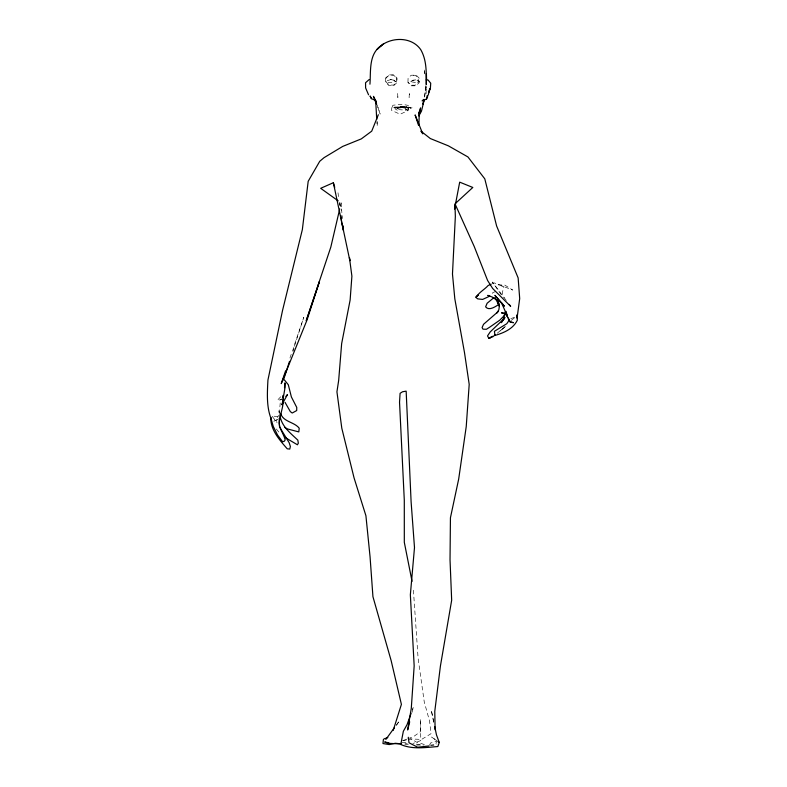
<?xml version="1.0" encoding="UTF-8"?>
<svg xmlns="http://www.w3.org/2000/svg" width="787" height="787" viewBox="0 0 787 787"><rect width="100%" height="100%" fill="white"/><g stroke="black" fill="none" stroke-linecap="round" stroke-linejoin="round"><path stroke-width="0.59" stroke-dasharray="3.94 2.95" d="M425.816 85.685L424.596 97.834M398.547 109.649L405.502 110.121L405.561 108.203L402.078 107.711L394.484 108.498L397.346 110.229M407.951 82.222L408.079 78.11L411.188 75.247L416.156 75.099L419.264 78.228L419.225 82.714L415.821 85.822L411.257 85.813L407.951 82.222L410.863 85.203L415.044 85.242L418.123 82.291L418.222 78.179L415.349 75.286L411.188 75.247M279.326 413.726L280.388 400.937L281.234 398.812M426.042 86.422L424.409 97.273M377.593 121.601L377.091 126.186L376.845 121.641M340.279 206.548L341.115 202.957L339.167 201.57M412.044 712.412L413.509 706.549L412.309 709.943M294.397 346.29L303.792 317.289L293.512 347.549M392.034 107.111L391.385 110.249L400.121 114.263L408.345 110.377L408.492 108.478L405.561 108.203L407.135 110.298L409.171 107.366L408.03 105.35L401.862 104.258L392.959 105.242L392.034 107.111L404.754 106.875L407.371 107.229L408.817 109.177M289.95 358.016L291.928 352.202M394.346 107.868L394.651 107.248L393.893 107.603L403.505 106.668L407.036 106.894L400.219 106.845L412.103 107.74L403.692 107.042L393.893 107.603M429.554 745.102L430.617 742.977L436.539 741.393L435.585 744.945L431.207 745.761M277.496 417.346L278.706 415.408M396.294 725.634L399.363 720.882L396.51 724.788M511.235 320.417L515.652 316.866L509.858 318.991M280.723 396.756L277.26 400.406L283.635 399.088M505.421 326.241L496.774 333.639M503.031 328.376L499.853 331.229L505.47 326.595M410.725 81.75L412.358 80.412L415.831 79.861L419.333 81.15L417.986 82.468L415.939 82.674L410.814 81.651L412.349 80.343L415.831 79.861M277.555 419.501L275.863 420.642L273.807 419.461M273.787 421.33L277.9 419.205M495.436 291.465L492.406 292.971L493.803 295.263M492.19 283.753L494.197 282.887L512.721 290.059L504.88 285.12L498.082 284.805L503.946 286.694L502.234 292.961L504.152 297.998M403.465 740.38L406.8 739.141M407.912 738.727L413.46 736.662L420.533 731.674L420.543 719.161L420.76 740.606L412.831 743.528M411.493 107.947L412.103 107.74M405.502 110.121L406.781 109.708L407.135 110.298M402.354 740.793L407.125 739.888M408.315 739.662L411.886 738.983L421.557 739.426L431.02 733.71L429.564 721.079L424.252 701.915L418.104 658.296L413.214 587.25M416.628 745.092L423.278 744.994M430.027 745.22L436.913 744.128M409.525 107.573L411.089 108.272L409.437 107.593L396.786 107.504M404.98 743.804L407.282 743.705M404.754 744.148L408.315 744.472M416.215 744.118L423.347 745.161M401.98 742.298L407.479 742.967M394.012 80.205L390.627 79.585L394.061 80.274L395.408 81.543L394.012 80.205L390.568 79.674L386.427 80.904L387.883 82.251L390.332 82.487L395.595 81.641M277.89 416.874L271.682 415.743L277.083 422.589M424.409 744.532L416.412 742.072L410.312 738.452M394.69 107.829L395.428 108.153L394.297 107.544M437.188 740.98L431.542 737.026L436.362 740.41M280.172 412.516L278.736 410.824L279.306 414.434M276.306 428.984L279.06 432.319M506.277 300.506L492.416 282.041L501.447 295.017M377.898 107.258L380.151 114.095L377.14 105.015M339.246 202.249L341.666 210.286L342.414 218.599M433.755 721.886L431.286 710.09L433.765 722.82M339.433 203.558L339.777 205.555M337.997 192.756L338.794 198.757M424.931 73.919L424.321 69.305L424.891 73.693M341.115 202.957L341.666 210.286M396.648 78.031L396.648 82.143L393.53 85.075L389.211 85.055L386.132 82.064L386.171 77.943L389.26 75.099L393.559 75.119L396.648 78.031M385.699 77.982L385.689 82.448L388.994 85.626L393.697 85.685L397.002 82.497L397.022 78.041L393.736 74.922L389.034 74.893L385.699 77.982M426.161 89.629L426.121 93.486L425.56 89.236L426.8 86.344L426.161 89.629M409.329 93.732L409.102 97.578L409.329 93.732M399.098 107.012L397.012 108.429L400.003 109.009L399.098 107.012M397.858 97.499L397.671 93.643L397.858 97.499"/><path stroke-width="1.18" d="M418.9 125.163L419.294 111.695L419.048 113.761M426.574 80.087L426.416 73.663L426.279 84.612C426.338 72.807 426.849 60.235 420.74 49.65C410.971 35.464 387.834 36.782 377.199 49.325L383.81 43.511M369.939 84.199C370.962 70.82 368.473 53.673 381.725 45.371M454.916 204.876L454.552 209.027L459.697 182.151L472.82 187.463L455.004 203.843L474.197 246.439L487.606 280.497L492.682 288.504L510.655 306.34L509.199 304.392M284.5 387.735L284.943 382.895L285.051 387.479L282.13 404.597M383.358 739.642L382.984 743.548L389.221 744.561L395.271 743.292L401.193 743.833M282.897 397.661L283.182 395.389C284.451 405.03 280.034 413.913 279.139 423.101C279.641 429.21 283.763 434.09 285.169 439.894L284.402 441.153L282.661 441.812L277.555 435.024L273.276 426.426L270.728 417.69C270.669 430.292 279.533 439.923 287.216 448.797L289.764 449.082L290.373 446.495L289.213 442.815L279.887 427.518M423.947 99.575L423.042 104.189L424.016 99.447M419.018 115.679L420.563 107.927L419.166 113.318M339.728 208.939L330.796 247.177L306.232 320.683L319.443 281.569L307.038 319.984L281.254 383.623L285.602 370.825M426.475 99.064L427.311 95.532L427.636 96.771L426.475 99.064L422.117 100.874L423.691 99.437M424.163 100.018L421.468 111.164L418.871 115.876M409.702 721.797L407.646 730.002L411.286 708.379L414.169 665.9L410.352 594.795L414.493 547.555L411.099 501.713L406.161 391.149L402.56 391.759L400.091 393.313L399.53 402.177L404.292 500.138L404.311 542.332L412.044 581.337M282.218 404.557L282.779 402.373M428.197 95.237L429.771 88.665L428.964 92.128L430.381 88.4L430.725 83.215L428.02 79.969L426.2 79.94M393.215 730.385L401.4 704.375L391.169 660.706L372.94 596.684L370.067 556.901L365.916 515.731L354.081 477.965L341.804 428.226L336.934 391.818L338.666 380.436L341.647 343.653L350.126 300.054L351.897 276.168L349.438 257.624L349.861 260.664L333.354 182.732L320.673 188.309L338.194 200.872M283.497 379.934L289.508 361.371M292.892 350.933L293.64 348.611M434.739 726.598L436.47 734.861L439.264 742.446L437.857 746.548C425.649 747.473 412.299 749.657 400.78 744.492L403.347 731.28L407.076 724.611L411.099 713.327M378.34 114.725L371.72 131.163L361.292 138.896L342.719 146.412L324.057 157.656L319.729 161.305L308.189 181.295L302.346 229.617L282.523 310.531L267.934 380.072C267.275 392.831 266.37 406.505 271.043 418.586L270.728 417.69M281.933 404.646L287.471 394.572L285.937 396.382M498.427 311.199L496.784 312.98L498.83 309.881L499.371 306.192L494.954 297.427M503.778 319.05L501.25 322.7L504.408 318.135M505.047 314.859L499.666 320.25L489.494 327.323L486.366 329.291L482.972 329.163L482.097 327.559L483.552 324.283L497.65 312.036M385.837 739.436L394.376 727.719M503.749 318.961L490.193 331.937L487.517 335.911L488.845 338.321L492.947 336.679L495.121 334.928M505.067 317.564L503.05 319.916L504.733 313.826L501.476 312.852L503.847 313.069M499.597 303.9C496.036 306.222 489.15 311.396 485.618 306.851L487.123 303.261L493.685 297.83M369.192 79.536L365.552 82.733L365.611 87.928L368.552 94.794M492.455 336.265L488.845 338.321L490.852 337.456M491.186 284.186L488.176 285.494C484.576 289.537 479.48 291.967 476.46 296.797L478.466 294.968L475.515 297.142L477.719 298.873L482.608 299.434L489.908 296.069L487.763 295.381L492.524 297.191L499.194 301.844L497.65 299.965M383.899 738.934L387.814 737.567M428.984 745.938L417.651 747.237L409.024 742.78L408.276 737.252M401.527 743.961L387.971 743.322L384.676 741.974L388.857 742.839M370.215 96.348L371.434 98.65L374.612 100.057M284.697 427.439L287.54 428.964L298.814 431.906L299.217 428.197C294.299 421.852 283.35 422.048 280.674 413.578M285.602 437.769L297.427 444.783L298.332 443.189L297.83 440.13C290.334 432.988 280.91 425.885 279.897 414.67M437.877 741.462L439.264 742.446M503.572 305.297L494.915 295.351L504.398 306.202L501.535 302.857L507.241 315.803L506.08 311.367M284.422 379.964L288.298 384.735L291.387 396.953L296.748 407.43L296.699 410.548L292.213 413.027L290.324 411.611L285.071 402.383M422.176 132.973L420.966 131.163L430.322 138.542L448.354 145.831L467.94 156.947L484.792 178.846L496.617 225.987L518.141 277.919L519.695 298.598L517.069 318.086L517.059 314.839L517.305 320.289C513.026 328.976 503.818 332.871 495.023 335.429L494.374 331.317L506.769 323.723L508.609 321.057L508.491 318.607L510.192 321.765L513.478 322.68L510.192 322.139L505.008 312.193L507.91 317.545M375.114 99.477L373.422 96.339L376.048 103.245L375.674 100.52L376.727 119.368M370.087 95.994L371.434 98.65M498.22 303.359L499.371 306.192L497.522 300.88M422.776 133.869L415.113 114.932L418.497 125.241M333.354 182.732L334.741 187.326M375.419 100.156L376.599 104.415M375.979 101.7L376.579 104.061M340.987 215.618L341.666 222.682L343.476 230.463L343.053 225.712M279.464 426.406L279.247 418.359M455.004 205.515L455.348 216.494L452.476 274.024L454.817 298.804L464.497 352.596L469.2 384.371L466.238 426.564L458.683 479.047L450.439 517.748L450.026 559.803L451.669 600.225L440.425 665.989L434.778 711.369L435.113 729.775"/></g></svg>
